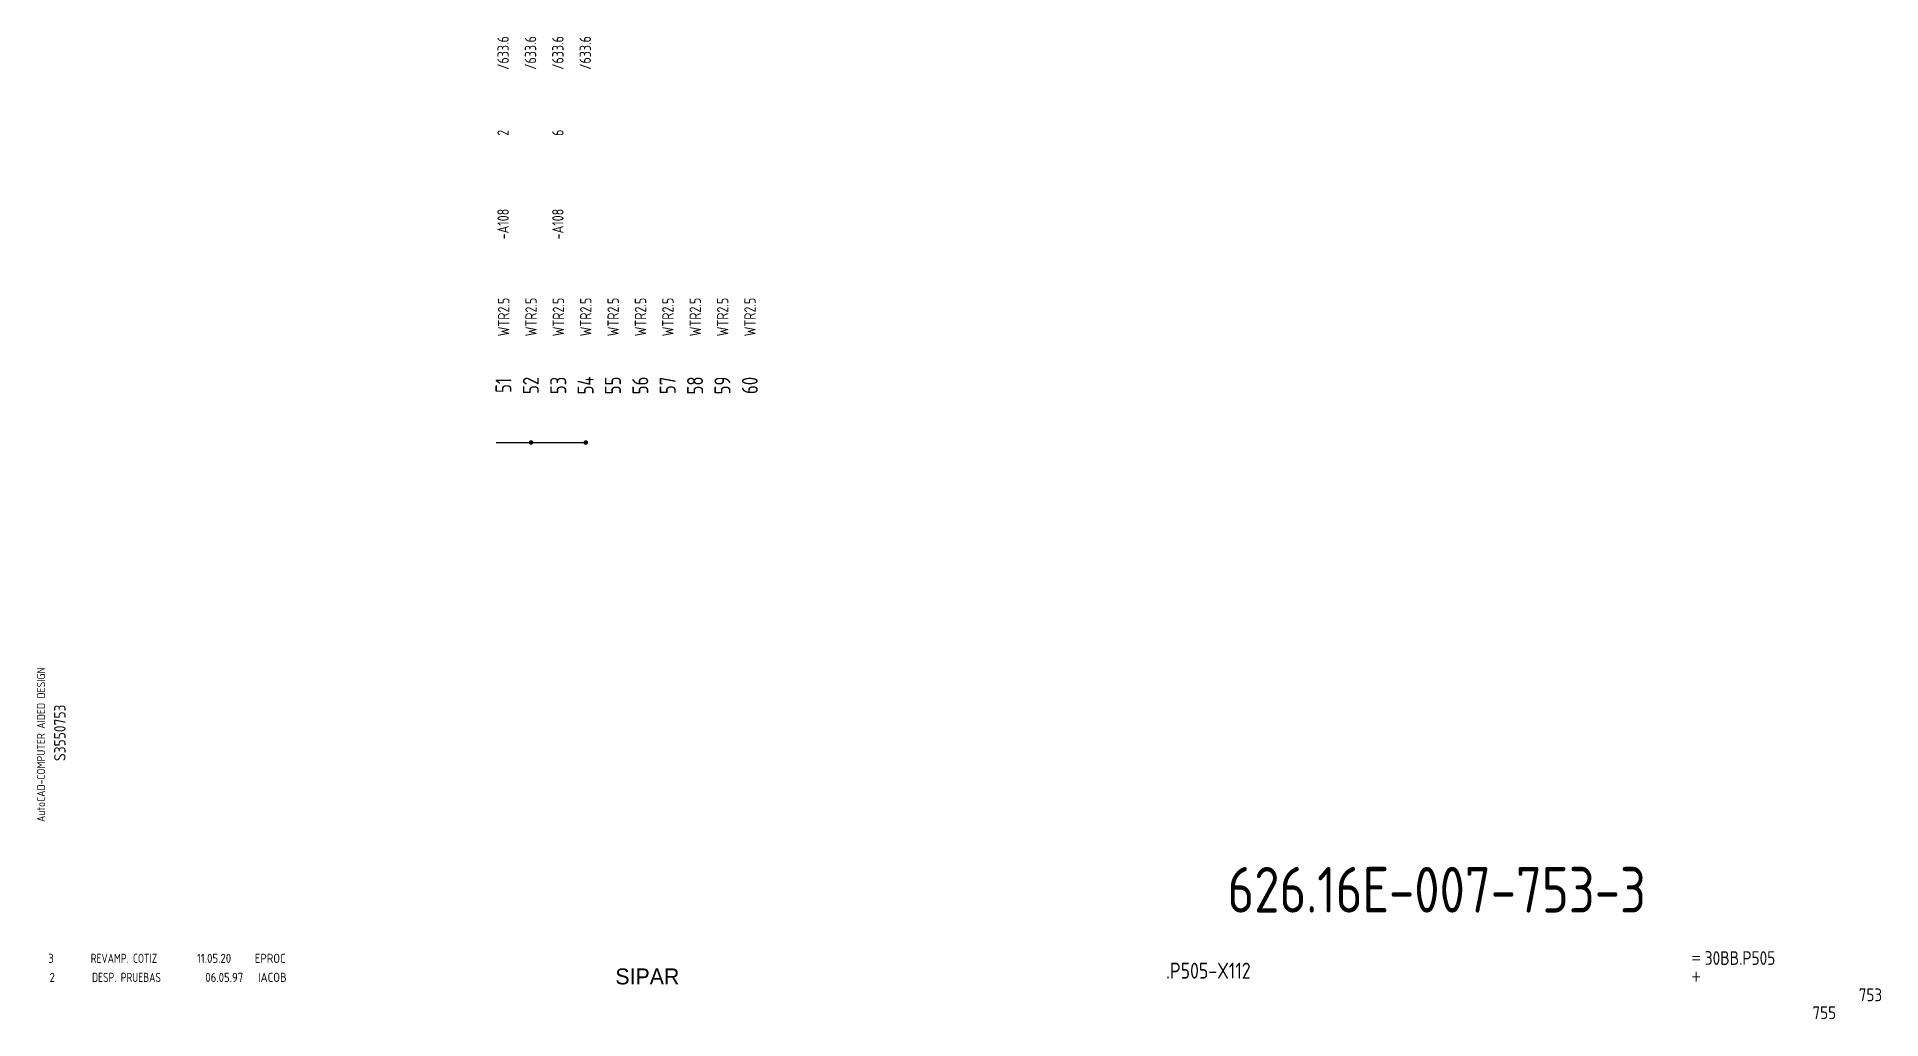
# Model space of a CAD drawing. Extents: x 10 to 414, y 6 to 221.
import ezdxf
from ezdxf.enums import TextEntityAlignment as Align

# ---------------------------------------------------------------- set-up
doc = ezdxf.new("R2010")
doc.units = 0
doc.header["$LTSCALE"] = 5
doc.header["$MEASUREMENT"] = 0
doc.layers.get('0').update_dxf_attribs({"linetype": 'CONTINUOUS'})
doc.layers.add('3', color=3, linetype='CONTINUOUS')
doc.layers.add('CART', color=7, linetype='CONTINUOUS')
doc.styles.add('DIN', font='DIN.shx', dxfattribs={"width": 0.85})
doc.styles.add('N', font='ROMANS', dxfattribs={"width": 0.85, "height": 3})
doc.styles.add('X', font='UNIV.SHX', dxfattribs={"height": 3.5})

# ---------------------------------------------------------------- blocks, each defined once
blk = doc.blocks.new('REV2')
at = {"color": 3, "style": 'DIN'}
for s, width, p in [('2', 0.9, (12.45, 13.79)), ('DESP. PRUEBAS', 0.8, (21.76, 13.79)), ('06.05.97', 0.9, (46.59, 13.79)), ('IACOB', 0.9, (58.16, 13.79))]:
    blk.add_text(s, height=2, dxfattribs=dict(at, width=width)).set_placement(p)

msp = doc.modelspace()

# ---------------------------------------------------------------- linework, layer by layer
msp.add_line((110.34, 132), (130, 132))
at = {"linetype": 'Continuous'}
msp.add_lwpolyline([(110.34, 132), (112.34, 132)], dxfattribs=at)
at = {"const_width": 0.5}
for points in [[(117.75, 132, 1), (118.25, 132, 1)], [(129.75, 132, 1), (130.25, 132, 1)]]:
    msp.add_lwpolyline(points, format="xyb", close=True, dxfattribs=at)

# ---------------------------------------------------------------- block references
at = {"linetype": 'Continuous'}
msp.add_blockref('REV2', (0, 0), dxfattribs=at)

# ---------------------------------------------------------------- texts
at = {"style": 'DIN', "width": 0.8}
for s, p in [('/633.6', (111.88, 217.36)), ('/633.6', (117.88, 217.36)), ('/633.6', (123.88, 217.36)), ('/633.6', (129.88, 217.36)), ('2', (111.88, 199.86)), ('6', (123.88, 199.86)), ('-A108', (111.88, 179.86)), ('-A108', (123.88, 179.86)), ('WTR2.5', (112, 159.5)), ('WTR2.5', (118, 159.5)), ('WTR2.5', (124, 159.5)), ('WTR2.5', (130, 159.5)), ('WTR2.5', (136, 159.5)), ('WTR2.5', (142, 159.5)), ('WTR2.5', (148, 159.5)), ('WTR2.5', (154, 159.5)), ('WTR2.5', (160, 159.5)), ('WTR2.5', (166, 159.5))]:
    msp.add_text(s, height=2.5, rotation=90, dxfattribs=at).set_placement(p, align=Align.MIDDLE)
at = {"color": 6, "style": 'DIN', "width": 0.8}
for s, p in [('51', (111.96, 144.5)), ('52', (117.96, 144.5)), ('53', (123.96, 144.5)), ('54', (129.96, 144.5)), ('55', (135.96, 144.5)), ('56', (141.96, 144.5)), ('57', (147.96, 144.5)), ('58', (153.96, 144.5)), ('59', (159.96, 144.5)), ('60', (165.96, 144.5))]:
    msp.add_text(s, height=3.5, rotation=90, dxfattribs=at).set_placement(p, align=Align.MIDDLE)
at = {"color": 3, "style": 'DIN'}
for s, width, p in [('3', 0.9, (12.16, 17.96)), ('REVAMP. COTIZ', 0.8, (21.47, 17.96)), ('11.05.20', 0.9, (44.75, 17.96)), ('EPROC', 0.9, (57.43, 17.96))]:
    msp.add_text(s, height=2, dxfattribs=dict(at, width=width)).set_placement(p)
at = {"color": 2, "insert": (270.68, 38.99), "char_height": 10, "width": 111.0411, "attachment_point": 1, "style": 'DIN'}
msp.add_mtext('626.16E-007-753-3', dxfattribs=at)
at = {"layer": '3', "color": 2, "style": 'DIN', "width": 0.85}
msp.add_text('.P505-X112', height=3.5, dxfattribs=at).set_placement((266.5, 14.51), align=Align.CENTER)
at = {"layer": 'CART', "color": 1, "style": 'DIN', "width": 0.9}
msp.add_text('AutoCAD-COMPUTER AIDED DESIGN', height=1.8, rotation=90, dxfattribs=at).set_placement((11.47, 48.84))
at = {"layer": 'CART', "color": 3, "style": 'N', "width": 0.85}
for s, p in [('=', (372.24, 17.91)), ('+', (372.24, 13.87))]:
    msp.add_text(s, height=2.5, dxfattribs=at).set_placement(p)
at = {"layer": 'CART', "color": 3, "style": 'DIN', "width": 0.9, "flags": 1}
msp.add_attdef('S3550753', text='', height=2.5, rotation=90, dxfattribs=at).set_placement((15.95, 68.38), align=Align.CENTER)
at = {"layer": 'CART', "color": 3, "style": 'DIN', "width": 0.85}
msp.add_attdef('30BB.P505', text='', height=3, dxfattribs=at).set_placement((375.33, 16.63), align=Align.BOTTOM_LEFT)
at = {"layer": 'CART', "color": 6, "style": 'X', "flags": 1}
msp.add_attdef('SIPAR', text='', height=3.5, dxfattribs=at).set_placement((143.5, 15), align=Align.MIDDLE)
at = {"layer": 'CART', "color": 2, "style": 'DIN', "width": 0.9, "flags": 1}
msp.add_attdef('753', text='', height=2.8, dxfattribs=at).set_placement((414.2, 9.56), align=Align.RIGHT)
at = {"layer": 'CART', "color": 7, "style": 'DIN', "width": 0.9, "flags": 1}
msp.add_attdef('755', (398.93, 5.65), '', height=2.8, dxfattribs=at)

doc.saveas('drawing.dxf')
